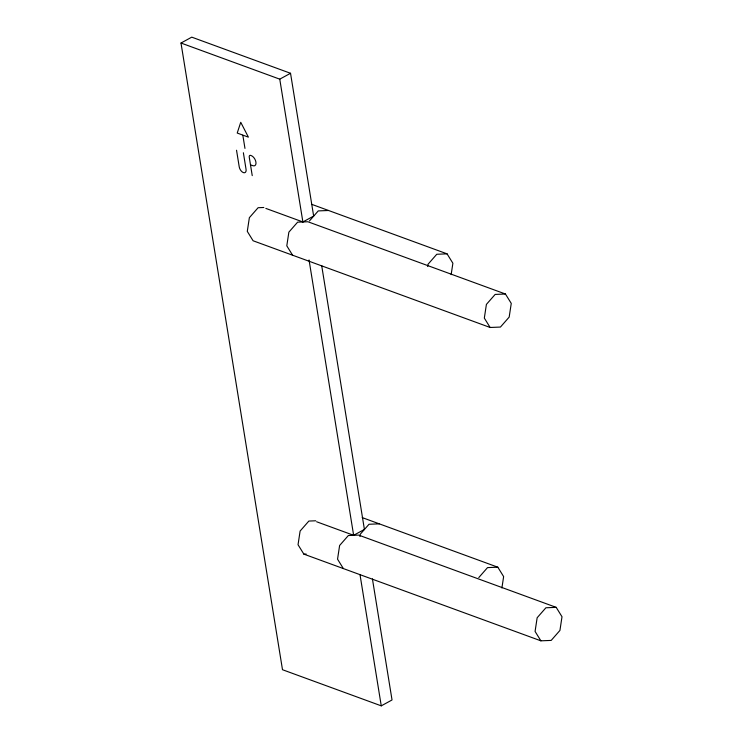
<?xml version="1.0" encoding="UTF-8"?>
<svg xmlns="http://www.w3.org/2000/svg" width="743" height="743" viewBox="0 0 743 743"><rect width="100%" height="100%" fill="white"/><g stroke="black" fill="none" stroke-linecap="round" stroke-linejoin="round"><path stroke-width="1.11" d="M359.918 536.511L360.262 534.226L369.011 524.261L379.301 523.843M427.68 266.514L428.033 264.239L436.773 254.264L447.072 253.846L452.886 263.236L451.15 274.65M501.906 587.992L503.633 576.587L497.819 567.197L362.212 517.592M309.506 220.885L318.255 210.91L328.545 210.492M478.78 577.58L487.529 567.606L497.819 567.197M372.419 578.881L392.035 699.971L381.261 705.85L282.498 669.722L180.995 43.029L191.759 37.15L290.532 73.278L313.657 216.083L302.884 221.953L265.855 208.411M180.995 43.029L279.758 79.157L290.532 73.278M316.602 521.753L353.64 535.304L364.414 529.425L321.673 265.53M263.83 207.483L258.109 207.715L249.36 217.69L247.289 231.379L253.103 240.769L490.139 327.477L500.438 327.059L509.178 317.094L511.258 303.395L505.444 294.014L307.908 221.758L297.618 222.166L288.869 232.141L286.798 245.831L292.603 255.22M505.444 294.014L495.154 294.423L486.405 304.398L484.325 318.088L490.139 327.477M315.719 520.787L308.856 521.066L300.116 531.041L298.036 544.73L303.85 554.12L540.895 640.828L551.185 640.41L559.934 630.435L562.005 616.746L556.191 607.356L358.665 535.099L348.365 535.517L339.616 545.492L337.545 559.182L343.359 568.571M303.85 554.12L306.144 554.027M556.191 607.356L545.901 607.774L537.152 617.749L535.081 631.439L540.895 640.828M242.422 134.957L237.221 133.053L240.741 122.289L248.403 137.149L242.812 135.105L244.967 148.405M250.883 164.955L252.917 165.698A5.693 3.167 61.4 0 0 255.908 162.058A5.693 3.167 61.4 0 0 251.283 155.631L250.707 155.417A2.768 1.542 61.4 0 0 249.249 157.191L252.239 175.627M311.466 204.241L447.072 253.846M279.758 79.157L302.884 221.953M309.051 259.985L353.64 535.304M359.983 574.469L381.261 705.85M243.37 152.733L246.054 169.33A5.108 2.842 61.4 0 1 243.37 172.599A5.108 2.842 61.4 0 1 239.218 166.831L236.534 150.235"/></g></svg>
